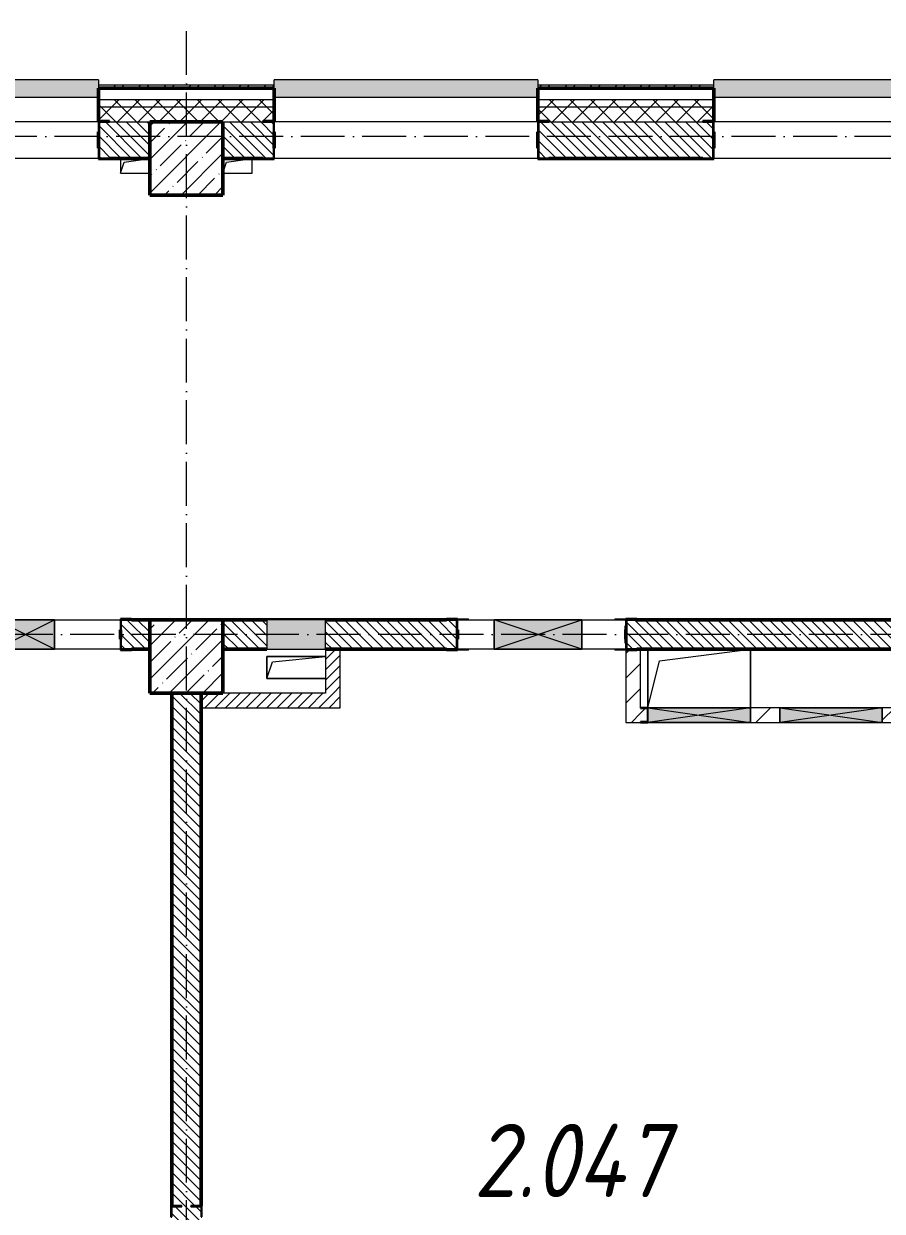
# Model space of a CAD drawing. Header units: millimetres. Extents: x -213536 to 1564669, y -45299 to 942238.
# Drawn here: x 587773 to 593633, y 573588 to 581695 of the extents above; entities that cross this region are included whole.
import ezdxf

# ---------------------------------------------------------------- set-up
doc = ezdxf.new("R2010")
doc.units = ezdxf.units.MM
doc.linetypes.add('50_200_ШТРИХ_1Т_ш5_п1_п1_', pattern=[700, 500, -100, 0, -100])
for name, color, linetype, lineweight in [('3.1) ЖБ окна 1.2 м', 102, 'Continuous', 30), ('A-DETL-GENF-OTLN', 7, 'Continuous', 9), ('A-FLOR-____-OTLN', 7, 'Continuous', 9), ('A-GENM-____-MCUT', 7, 'Continuous', 25), ('A-GENM-____-OTLN', 7, 'Continuous', 9), ('A-GENM-____-OTLN-1', 7, 'Continuous', 25), ('A-GLAZ-____-OTLN', 7, 'Continuous', 9), ('A-WALL-____-MCUT-2', 7, 'Continuous', 50), ('A-WALL-____-MCUT-3', 7, 'Continuous', 9), ('A-WALL-____-OTLN', 7, 'Continuous', 9), ('A-WALL-____-PATT-1', 7, 'Continuous', 9), ('A-WALL-FNSH-MCUT-1', 7, 'Continuous', 9), ('I-WALL-____-OTLN', 7, 'Continuous', 9), ('S-COLS-____-MCUT', 7, 'Continuous', 50), ('S-COLS-____-OTLN', 7, 'Continuous', 9), ('S-GRID-____-OTLN-1', 7, '50_200_ШТРИХ_1Т_ш5_п1_п1_', 9), ('Марки помещений', 7, 'Continuous', 9)]:
    doc.layers.add(name, color=color, linetype=linetype, lineweight=lineweight)
doc.layers.add('A-GLAZ-____-OTLN-1', color=7, linetype='Continuous', lineweight=9, true_color=0xc0c0c0)
doc.styles.add('ISOCPEUR_I_3', font='isocpeui.ttf', dxfattribs={"width": 0.85, "height": 2.2})
pattern_1 = [(135, (544282.637, 571544.04), (-35.35534, -35.35534), [])]
pattern_2 = [(45, (544282.64, 571544.04), (-70.71068, 70.71068), []), (135, (544282.64, 571544.04), (-70.71068, -70.71068), [])]
pattern_3 = [(45, (544282.637, 571544.04), (-35.35534, 35.35534), [])]
pattern_4 = [(45, (544282.64, 571544.04), (-84.8528, 84.8528), [])]

# ---------------------------------------------------------------- blocks, each defined once
blk = doc.blocks.new('BSC_Колонна _Прямоугольная - 500х500-V90-АР1_План отверстий 2 этажа в осях 1-64_А-ГГ')
at = {"layer": 'S-COLS-____-OTLN'}
h = blk.add_hatch(dxfattribs=at)
h.set_pattern_fill('FP_119', color=256, style=0, pattern_type=2)
h.set_pattern_definition([(45, (-44600, -5831.04), (-114.04925, 114.04925), []), (45, (-44485.95, -5831.04), (-114.04925, 114.04925), [201.613, -40.323, 3.353, -36.97])])
h.paths.add_polyline_path([(-250, -250), (250, -250), (250, 250), (-250, 250)], flags=0)
at = {"layer": 'S-COLS-____-MCUT'}
for p, q in [((250, 250), (-250, 250)), ((-250, 250), (-250, -250)), ((250, -250), (250, 250)), ((-250, -250), (250, -250))]:
    blk.add_line(p, q, dxfattribs=at)
blk = doc.blocks.new('Фахверк_СКБ_Уголок - 250_2700-27497298-АР1_План отверстий 2 этажа в осях 1-64_А-ГГ')
at = {"layer": 'A-GENM-____-MCUT'}
for p, q in [((200, 181), (125, 181)), ((125, 181), (125, 106)), ((131, 106), (131, 175)), ((131, 175), (200, 175)), ((200, 175), (200, 181)), ((125, 106), (131, 106)), ((131, -6), (125, -6)), ((125, -6), (125, -81)), ((125, -81), (200, -81)), ((131, -75), (131, -6)), ((200, -75), (131, -75)), ((200, -81), (200, -75))]:
    blk.add_line(p, q, dxfattribs=at)
blk = doc.blocks.new('154_Стойка_СКБ_Уголок - СМ-2180_200-28268025-АР1_План отверстий 2 этажа в осях 1-64_А-ГГ')
at = {"layer": 'A-GENM-____-MCUT'}
for p, q in [((125, 156), (125, 81)), ((200, 156), (125, 156)), ((131, 81), (131, 150)), ((131, 150), (200, 150)), ((200, 150), (200, 156)), ((125, 81), (131, 81)), ((131, 19), (125, 19)), ((125, 19), (125, -56)), ((131, -50), (131, 19)), ((125, -56), (200, -56)), ((200, -50), (131, -50)), ((200, -56), (200, -50))]:
    blk.add_line(p, q, dxfattribs=at)
blk = doc.blocks.new('Стойка_Влож_Уголок_Опорный - Уголок-28213941-АР1_План отверстий 2 этажа в осях 1-64_А-ГГ')
at = {"layer": 'A-GENM-____-OTLN'}
for p, q in [((-212, -6), (-212, 0)), ((0, 0), (0, -6)), ((-212, -75), (-212, -6)), ((-212, -6), (-206, -6)), ((-212, -75), (-206, -75)), ((-6, -6), (0, -6)), ((-6, -75), (0, -75)), ((0, -6), (0, -75))]:
    blk.add_line(p, q, dxfattribs=at)
blk = doc.blocks.new('Стойка_Влож_Полоса боковая - Полоса-V142-АР1_План отверстий 2 этажа в осях 1-64_А-ГГ')
at = {"layer": 'A-GENM-____-OTLN'}
for p, q in [((-5, 60), (0, 60)), ((-5, -60), (-5, 60)), ((0, -60), (-5, -60))]:
    blk.add_line(p, q, dxfattribs=at)
blk = doc.blocks.new('Фахверк_СКБ_Уголок - 200_3960-28268576-АР1_План отверстий 2 этажа в осях 1-64_А-ГГ')
at = {"layer": 'A-GENM-____-MCUT'}
for p, q in [((200, 156), (125, 156)), ((125, 156), (125, 81)), ((131, 81), (131, 150)), ((131, 150), (200, 150)), ((200, 150), (200, 156)), ((125, 81), (131, 81)), ((131, 19), (125, 19)), ((125, 19), (125, -56)), ((131, -50), (131, 19)), ((125, -56), (200, -56)), ((200, -50), (131, -50)), ((200, -56), (200, -50))]:
    blk.add_line(p, q, dxfattribs=at)
blk = doc.blocks.new('Фахверк_СКБ_Уголок - 200_3550-28267367-АР1_План отверстий 2 этажа в осях 1-64_А-ГГ')
at = {"layer": 'A-GENM-____-MCUT'}
for p, q in [((200, 156), (125, 156)), ((125, 156), (125, 81)), ((131, 81), (131, 150)), ((131, 150), (200, 150)), ((200, 150), (200, 156)), ((125, 81), (131, 81)), ((131, 19), (125, 19)), ((125, 19), (125, -56)), ((131, -50), (131, 19)), ((125, -56), (200, -56)), ((200, -50), (131, -50)), ((200, -56), (200, -50))]:
    blk.add_line(p, q, dxfattribs=at)
blk = doc.blocks.new('AR_Отверстие Ниша - Лючок-32403954-АР1_План отверстий 2 этажа в осях 1-64_А-ГГ')
at = {"layer": 'A-GLAZ-____-OTLN'}
blk.add_hatch(color=256, dxfattribs=at).paths.add_polyline_path([(-200, 100), (-200, -100), (200, -100), (200, 100)], flags=0)
for p, q in [((200, 100), (-200, 100)), ((-200, 100), (-200, -100)), ((200, -100), (200, 100)), ((-200, -100), (200, -100))]:
    blk.add_line(p, q, dxfattribs=at)
blk = doc.blocks.new('Л_Общий_Лючок - Лючок-29677405-АР1_План отверстий 2 этажа в осях 1-64_А-ГГ')
at = {"layer": 'A-GLAZ-____-OTLN-1'}
blk.add_hatch(color=256, dxfattribs=at).paths.add_polyline_path([(400, 0), (424, 0), (424, 6), (-24, 6), (-24, 0), (0, 0)], flags=0)
at = {"layer": 'A-GLAZ-____-OTLN'}
for p, q in [((424, 6), (-24, 6)), ((-24, 6), (-24, 0)), ((424, 6), (424, 0))]:
    blk.add_line(p, q, dxfattribs=at)
blk = doc.blocks.new('AR_Отверстие прямоугольное _в плите_ - AR_Отверстие прямоугольное _в плите_-V155-АР1_План отверстий 2 этажа в осях 1-64_А-ГГ')
at = {"layer": 'A-GENM-____-OTLN'}
for p, q in [((200, 75), (-200, 75)), ((-200, 75), (-200, -75)), ((-200, -75), (-162.5, 37.5)), ((-162.5, 37.5), (200, 75)), ((-200, -75), (200, -75))]:
    blk.add_line(p, q, dxfattribs=at)
blk = doc.blocks.new('AR_Отверстие прямоугольное _в плите_ - AR_Отверстие прямоугольное _в плите_-V165-АР1_План отверстий 2 этажа в осях 1-64_А-ГГ')
at = {"layer": 'A-GENM-____-OTLN'}
for p, q in [((-100, 50), (-100, -50)), ((-100, -50), (-75, 25)), ((-75, 25), (100, 50)), ((-100, -50), (100, -50))]:
    blk.add_line(p, q, dxfattribs=at)
blk = doc.blocks.new('AR_Отверстие прямоугольное _в плите_ - AR_Отверстие прямоугольное _в плите_-V166-АР1_План отверстий 2 этажа в осях 1-64_А-ГГ')
at = {"layer": 'A-GENM-____-OTLN'}
for p, q in [((-100, -50), (-75, 25)), ((-75, 25), (100, 50)), ((100, -50), (100, 50)), ((-100, -50), (100, -50))]:
    blk.add_line(p, q, dxfattribs=at)
blk = doc.blocks.new('AR_Отверстие прямоугольное _в плите_ - AR_Отверстие прямоугольное _в плите_-30552525-АР1_План отверстий 2 этажа в осях 1-64_А-ГГ')
at = {"layer": 'A-GENM-____-OTLN'}
for p, q in [((-350, 200), (-350, -200)), ((-270, 120), (350, 200)), ((350, -200), (350, 200)), ((-350, -200), (-270, 120))]:
    blk.add_line(p, q, dxfattribs=at)
blk = doc.blocks.new('Отлив_СКБ - Отлив витража_120_НВФ-31885689-АР1_План отверстий 2 этажа в осях 1-64_А-ГГ')
at = {"layer": 'A-GLAZ-____-OTLN-1'}
for points in [[(1800, 2), (1800, 120), (0, 120), (0, 2), (1103.1, 2)], [(1103.1, 0), (1800, 0), (1800, 2), (0, 2), (0, 0)]]:
    blk.add_hatch(color=256, dxfattribs=at).paths.add_polyline_path(points, flags=0)
at = {"layer": 'A-GLAZ-____-OTLN'}
for p, q in [((0, 83), (0, 120)), ((1800, 120), (0, 120)), ((1800, 120), (1800, 83)), ((0, 2), (1800, 2)), ((1800, 0), (0, 0))]:
    blk.add_line(p, q, dxfattribs=at)
blk = doc.blocks.new('AR_Отверстие прямоугольное _в стене__БезПР - AR_Отверстие прямоугольное _в стене__БезПР-36428632-АР1_План отверстий 2 этажа в осях 1-64_А-ГГ')
at = {"layer": 'A-GLAZ-____-OTLN'}
blk.add_hatch(color=256, dxfattribs=at).paths.add_polyline_path([(-200, -100), (200, -100), (200, 100), (-200, 100)], flags=0)
at = {"layer": 'A-DETL-GENF-OTLN'}
for p, q in [((-200, -100), (-200, 100)), ((-200, 100), (200, 100)), ((200, 100), (-200, -100)), ((-200, 100), (200, -100)), ((200, 100), (-200, 100)), ((-200, 100), (-200, -100)), ((200, 100), (200, -100)), ((200, -100), (200, 100)), ((200, -100), (-200, -100)), ((-200, -100), (200, -100))]:
    blk.add_line(p, q, dxfattribs=at)
at = {"layer": 'A-GLAZ-____-OTLN'}
blk.add_line((200, 100), (-200, 100), dxfattribs=at)
blk = doc.blocks.new('AR_Отверстие прямоугольное _в стене__БезПР - AR_Отверстие прямоугольное _в стене__БезПР-36429042-АР1_План отверстий 2 этажа в осях 1-64_А-ГГ')
at = {"layer": 'A-GLAZ-____-OTLN'}
blk.add_hatch(color=256, dxfattribs=at).paths.add_polyline_path([(-350, -50), (350, -50), (350, 50), (-350, 50)], flags=0)
at = {"layer": 'A-DETL-GENF-OTLN'}
for p, q in [((-350, -50), (-350, 50)), ((-350, 50), (350, 50)), ((350, 50), (-350, -50)), ((-350, 50), (350, -50)), ((350, 50), (-350, 50)), ((-350, 50), (-350, -50)), ((350, 50), (350, -50)), ((350, -50), (350, 50)), ((350, -50), (-350, -50)), ((-350, -50), (350, -50))]:
    blk.add_line(p, q, dxfattribs=at)
at = {"layer": 'A-GLAZ-____-OTLN'}
blk.add_line((350, 50), (-350, 50), dxfattribs=at)
blk = doc.blocks.new('AR_Отверстие прямоугольное _в стене_ - AR_Отверстие прямоугольное _в стене__ОВ-36867292-АР1_План отверстий 2 этажа в осях 1-64_А-ГГ')
at = {"layer": 'A-GLAZ-____-OTLN'}
blk.add_hatch(color=256, dxfattribs=at).paths.add_polyline_path([(350, -50), (350, 50), (-350, 50), (-350, -50)], flags=0)
at = {"layer": 'A-DETL-GENF-OTLN'}
for p, q in [((-350, -50), (-350, 50)), ((-350, 50), (350, 50)), ((350, 50), (-350, -50)), ((-350, 50), (350, -50)), ((350, 50), (-350, 50)), ((-350, 50), (-350, -50)), ((350, 50), (350, -50)), ((350, -50), (350, 50)), ((350, -50), (-350, -50)), ((-350, -50), (350, -50))]:
    blk.add_line(p, q, dxfattribs=at)
blk = doc.blocks.new('AR_Отверстие прямоугольное _в стене_ - AR_Отверстие прямоугольное _в стене__ОВ-36868278-АР1_План отверстий 2 этажа в осях 1-64_А-ГГ')
at = {"layer": 'A-GLAZ-____-OTLN'}
blk.add_hatch(color=256, dxfattribs=at).paths.add_polyline_path([(-300, 100), (-300, -100), (300, -100), (300, 100)], flags=0)
at = {"layer": 'A-DETL-GENF-OTLN'}
for p, q in [((-300, -100), (-300, 100)), ((-300, 100), (300, 100)), ((300, 100), (-300, -100)), ((-300, 100), (300, -100)), ((300, 100), (-300, 100)), ((-300, 100), (-300, -100)), ((300, 100), (300, -100)), ((300, -100), (300, 100)), ((300, -100), (-300, -100)), ((-300, -100), (300, -100))]:
    blk.add_line(p, q, dxfattribs=at)
blk = doc.blocks.new('154_Фахверк_СКБ_Швеллер - Тип_100_3960_зеркало-V199-АР1_План отверстий 2 этажа в осях 1-64_А-ГГ')
at = {"layer": 'A-GENM-____-MCUT'}
for p, q in [((175, 50), (125, 50)), ((128, 47), (175, 47)), ((128, -47), (128, 47)), ((175, 47), (175, 50)), ((125, -50), (175, -50)), ((175, -47), (128, -47)), ((175, -50), (175, -47))]:
    blk.add_line(p, q, dxfattribs=at)
blk = doc.blocks.new('2этаж')
at = {"layer": 'S-GRID-____-OTLN-1', "color": 251, "ltscale": 0.6, "true_color": 0x636466}
for p, q in [((29008.3, 454533.3), (29008.3, 469166.5)), ((88482.7, 468397), (-20037.2, 468397)), ((74727.1, 464997), (-20260.4, 464997))]:
    blk.add_line(p, q, dxfattribs=at)

msp = doc.modelspace()

# ---------------------------------------------------------------- hatches: boundary and pattern name
at = {"layer": 'A-WALL-____-PATT-1'}
h = msp.add_hatch(dxfattribs=at)
h.set_pattern_fill('FP_3', color=256, style=0, pattern_type=2)
h.set_pattern_definition([(45, (544282.64, 571544.04), (-85.53659, 85.53659), []), (45, (544339.66, 571544.04), (-85.53659, 85.53659), [])])
h.paths.add_polyline_path([(616147.6, 581255.1), (616147.6, 581275.1), (612282.6, 581275.1), (612282.6, 581255.1), (614967.5, 581255.1)], flags=0)
h.paths.add_polyline_path([(610482.6, 581255.1), (610482.6, 581275.1), (609282.6, 581275.1), (609282.6, 581255.1), (609665.1, 581255.1)], flags=0)
h.paths.add_polyline_path([(607482.6, 581255.1), (607482.6, 581275.1), (606282.6, 581275.1), (606282.6, 581255.1), (607013.9, 581255.1)], flags=0)
h.paths.add_polyline_path([(603479, 581255.1), (604482.6, 581255.1), (604482.6, 581275.1), (603282.6, 581275.1), (603282.6, 581255.1)], flags=0)
h.paths.add_polyline_path([(600827.8, 581255.1), (601482.6, 581255.1), (601482.6, 581275.1), (600282.6, 581275.1), (600282.6, 581255.1)], flags=0)
h.paths.add_polyline_path([(598482.6, 581255.1), (598482.6, 581275.1), (597282.6, 581275.1), (597282.6, 581255.1), (597292.9, 581255.1)], flags=0)
h.paths.add_polyline_path([(595482.6, 581255.1), (595482.6, 581275.1), (594282.6, 581275.1), (594282.6, 581255.1), (594641.7, 581255.1)], flags=0)
h.paths.add_polyline_path([(589482.6, 581255.1), (589482.6, 581275.1), (588282.6, 581275.1), (588282.6, 581255.1), (588455.6, 581255.1)], flags=0)
h.paths.add_polyline_path([(591282.6, 581255.1), (592482.6, 581255.1), (592482.6, 581275.1), (591282.6, 581275.1)], flags=0)
h.paths.add_polyline_path([(585282.6, 581255.1), (586482.6, 581255.1), (586482.6, 581275.1), (585282.6, 581275.1)], flags=0)
h.paths.add_polyline_path([(582617.6, 581255.1), (583482.6, 581255.1), (583482.6, 581275.1), (582617.6, 581275.1)], flags=0)
h = msp.add_hatch(dxfattribs=at)
h.set_pattern_fill('FP_1', color=256, style=0, pattern_type=2)
h.set_pattern_definition(pattern_2)
h.paths.add_polyline_path([(618632.6, 581125.1), (618632.6, 581175.1), (612282.6, 581175.1), (612282.6, 581125.1), (618502.4, 581125.1)], flags=0)
h.paths.add_polyline_path([(609665.1, 581125.1), (610482.6, 581125.1), (610482.6, 581175.1), (609282.6, 581175.1), (609282.6, 581125.1)], flags=0)
h.paths.add_polyline_path([(607482.6, 581125.1), (607482.6, 581175.1), (606282.6, 581175.1), (606282.6, 581125.1), (607013.9, 581125.1)], flags=0)
h.paths.add_polyline_path([(604482.6, 581125.1), (604482.6, 581175.1), (603282.6, 581175.1), (603282.6, 581125.1), (604362.7, 581125.1)], flags=0)
h.paths.add_polyline_path([(601482.6, 581125.1), (601482.6, 581175.1), (600282.6, 581175.1), (600282.6, 581125.1), (600827.8, 581125.1)], flags=0)
h.paths.add_polyline_path([(597282.6, 581125.1), (598482.6, 581125.1), (598482.6, 581175.1), (597282.6, 581175.1)], flags=0)
h.paths.add_polyline_path([(594282.6, 581125.1), (595482.6, 581125.1), (595482.6, 581175.1), (594282.6, 581175.1)], flags=0)
h.paths.add_polyline_path([(591990.5, 581125.1), (592482.6, 581125.1), (592482.6, 581175.1), (591282.6, 581175.1), (591282.6, 581125.1)], flags=0)
h.paths.add_polyline_path([(589482.6, 581125.1), (589482.6, 581175.1), (588282.6, 581175.1), (588282.6, 581125.1), (588455.6, 581125.1)], flags=0)
h.paths.add_polyline_path([(586482.6, 581125.1), (586482.6, 581175.1), (585282.6, 581175.1), (585282.6, 581125.1), (585804.4, 581125.1)], flags=0)
h.paths.add_polyline_path([(582082.6, 581125.1), (583482.6, 581125.1), (583482.6, 581175.1), (582082.6, 581175.1)], flags=0)
h.paths.add_polyline_path([(580282.6, 581125.1), (580282.6, 581175.1), (579082.6, 581175.1), (579082.6, 581125.1), (579618.2, 581125.1)], flags=0)
h.paths.add_polyline_path([(571282.6, 581125.1), (571282.6, 581175.1), (568112.6, 581175.1), (568112.6, 581125.1), (569013.4, 581125.1)], flags=0)
h = msp.add_hatch(dxfattribs=at)
h.set_pattern_fill('FP_1', color=256, style=0, pattern_type=2)
h.set_pattern_definition(pattern_2)
h.paths.add_polyline_path([(618632.6, 581025.1), (618632.6, 581125.1), (612282.6, 581125.1), (612282.6, 581031.1), (612357.6, 581031.1), (612357.6, 581025.1), (618502.4, 581025.1)], flags=0)
h.paths.add_polyline_path([(609665.1, 581025.1), (610407.6, 581025.1), (610407.6, 581031.1), (610482.6, 581031.1), (610482.6, 581125.1), (609282.6, 581125.1), (609282.6, 581031.1), (609357.6, 581031.1), (609357.6, 581025.1)], flags=0)
h.paths.add_polyline_path([(607407.6, 581025.1), (607407.6, 581031.1), (607482.6, 581031.1), (607482.6, 581125.1), (606282.6, 581125.1), (606282.6, 581031.1), (606357.6, 581031.1), (606357.6, 581025.1), (607132.6, 581025.1)], flags=0)
h.paths.add_polyline_path([(603632.6, 581025.1), (604407.6, 581025.1), (604407.6, 581031.1), (604482.6, 581031.1), (604482.6, 581125.1), (603282.6, 581125.1), (603282.6, 581031.1), (603357.6, 581031.1), (603357.6, 581025.1), (603479, 581025.1)], flags=0)
h.paths.add_polyline_path([(600827.8, 581025.1), (601407.6, 581025.1), (601407.6, 581031.1), (601482.6, 581031.1), (601482.6, 581125.1), (600282.6, 581125.1), (600282.6, 581031.1), (600357.6, 581031.1), (600357.6, 581025.1)], flags=0)
h.paths.add_polyline_path([(598132.6, 581025.1), (598407.6, 581025.1), (598407.6, 581031.1), (598482.6, 581031.1), (598482.6, 581125.1), (597282.6, 581125.1), (597282.6, 581031.1), (597357.6, 581031.1), (597357.6, 581025.1), (597632.6, 581025.1)], flags=0)
h.paths.add_polyline_path([(595132.6, 581025.1), (595407.6, 581025.1), (595407.6, 581031.1), (595482.6, 581031.1), (595482.6, 581125.1), (594282.6, 581125.1), (594282.6, 581031.1), (594357.6, 581031.1), (594357.6, 581025.1), (594641.7, 581025.1)], flags=0)
h.paths.add_polyline_path([(592407.6, 581025.1), (592407.6, 581031.1), (592482.6, 581031.1), (592482.6, 581125.1), (591282.6, 581125.1), (591282.6, 581031.1), (591357.6, 581031.1), (591357.6, 581025.1), (591990.5, 581025.1)], flags=0)
h.paths.add_polyline_path([(589407.6, 581025.1), (589407.6, 581031.1), (589482.6, 581031.1), (589482.6, 581125.1), (588282.6, 581125.1), (588282.6, 581031.1), (588357.6, 581031.1), (588357.6, 581025.1), (589132.6, 581025.1)], flags=0)
h.paths.add_polyline_path([(585357.6, 581025.1), (586407.6, 581025.1), (586407.6, 581031.1), (586482.6, 581031.1), (586482.6, 581125.1), (585282.6, 581125.1), (585282.6, 581031.1), (585357.6, 581031.1)], flags=0)
h.paths.add_polyline_path([(583132.6, 581025.1), (583407.6, 581025.1), (583407.6, 581031.1), (583482.6, 581031.1), (583482.6, 581125.1), (582082.6, 581125.1), (582082.6, 581025.1), (582582.6, 581025.1)], flags=0)
h.paths.add_polyline_path([(579618.2, 581025.1), (580207.6, 581025.1), (580207.6, 581031.1), (580282.6, 581031.1), (580282.6, 581125.1), (579082.6, 581125.1), (579082.6, 581025.1), (579582.6, 581025.1)], flags=0)
h.paths.add_polyline_path([(571207.6, 581025.1), (571207.6, 581031.1), (571282.6, 581031.1), (571282.6, 581125.1), (568112.6, 581125.1), (568112.6, 581025.1), (570582.6, 581025.1)], flags=0)
h = msp.add_hatch(dxfattribs=at)
h.set_pattern_fill('FP_6', color=256, style=0, pattern_type=2)
h.set_pattern_definition(pattern_1)
h.paths.add_polyline_path([(588288.6, 580775.1), (588632.6, 580775.1), (588632.6, 581025.1), (588288.6, 581025.1), (588288.6, 580956.1), (588282.6, 580956.1), (588282.6, 580844.1), (588288.6, 580844.1), (588288.6, 580779.4)], flags=0)
h.paths.add_polyline_path([(586407.6, 580775.1), (586476.6, 580775.1), (586476.6, 580844.1), (586482.6, 580844.1), (586482.6, 580956.1), (586476.6, 580956.1), (586476.6, 581025.1), (586132.6, 581025.1), (586132.6, 580775.1)], flags=0)
h = msp.add_hatch(dxfattribs=at)
h.set_pattern_fill('FP_6', color=256, style=0, pattern_type=2)
h.set_pattern_definition(pattern_1)
h.paths.add_polyline_path([(594357.6, 580775.1), (594632.6, 580775.1), (594632.6, 581025.1), (594288.6, 581025.1), (594288.6, 580956.1), (594282.6, 580956.1), (594282.6, 580844.1), (594288.6, 580844.1), (594288.6, 580775.1)], flags=0)
h.paths.add_polyline_path([(591357.6, 580775.1), (592476.6, 580775.1), (592476.6, 580844.1), (592482.6, 580844.1), (592482.6, 580956.1), (592476.6, 580956.1), (592476.6, 581025.1), (591288.6, 581025.1), (591288.6, 580956.1), (591282.6, 580956.1), (591282.6, 580844.1), (591288.6, 580844.1), (591288.6, 580775.1)], flags=0)
h.paths.add_polyline_path([(589407.6, 580775.1), (589476.6, 580775.1), (589476.6, 580844.1), (589482.6, 580844.1), (589482.6, 580956.1), (589476.6, 580956.1), (589476.6, 581025.1), (589132.6, 581025.1), (589132.6, 580775.1)], flags=0)
h = msp.add_hatch(dxfattribs=at)
h.set_pattern_fill('FP_6', color=256, style=0, pattern_type=2)
h.set_pattern_definition(pattern_1)
h.paths.add_polyline_path([(588507.6, 577425.1), (588632.6, 577425.1), (588632.6, 577625.1), (588438.6, 577625.1), (588438.6, 577556.1), (588432.6, 577556.1), (588432.6, 577494.1), (588438.6, 577494.1), (588438.6, 577425.1), (588455.6, 577425.1)], flags=0)
h.paths.add_polyline_path([(586688.1, 577425.1), (586726.6, 577425.1), (586726.6, 577494.1), (586732.6, 577494.1), (586732.6, 577556.1), (586726.6, 577556.1), (586726.6, 577625.1), (586132.6, 577625.1), (586132.6, 577425.1), (586657.6, 577425.1)], flags=0)
h = msp.add_hatch(dxfattribs=at)
h.set_pattern_fill('FP_6', color=256, style=0, pattern_type=2)
h.set_pattern_definition(pattern_1)
h.paths.add_polyline_path([(593757.9, 577425.1), (594632.6, 577425.1), (594632.6, 577625.1), (591888.6, 577625.1), (591888.6, 577556.1), (591882.6, 577556.1), (591882.6, 577494.1), (591888.6, 577494.1), (591888.6, 577425.1), (591990.5, 577425.1)], flags=0)
h.paths.add_polyline_path([(589832.6, 577425.1), (590726.6, 577425.1), (590726.6, 577494.1), (590732.6, 577494.1), (590732.6, 577556.1), (590726.6, 577556.1), (590726.6, 577625.1), (589832.6, 577625.1), (589832.6, 577512.6)], flags=0)
h.paths.add_polyline_path([(589132.6, 577425.1), (589432.6, 577425.1), (589432.6, 577625.1), (589132.6, 577625.1)], flags=0)
h = msp.add_hatch(dxfattribs=at)
h.set_pattern_fill('FP_5', color=256, style=0, pattern_type=2)
h.set_pattern_definition(pattern_3)
h.paths.add_polyline_path([(589932.6, 577125.1), (589932.6, 577425.1), (589832.6, 577425.1), (589832.6, 577125.1)], flags=0)
h = msp.add_hatch(dxfattribs=at)
h.set_pattern_fill('FP_4', color=256, style=0, pattern_type=2)
h.set_pattern_definition(pattern_4)
h.paths.add_polyline_path([(591982.6, 576925.1), (591982.6, 577425.1), (591957.6, 577425.1), (591957.6, 577419.1), (591882.6, 577419.1), (591882.6, 576925.1)], flags=0)
h = msp.add_hatch(dxfattribs=at)
h.set_pattern_fill('FP_6', color=256, style=0, pattern_type=2)
h.set_pattern_definition(pattern_1)
h.paths.add_polyline_path([(588782.6, 570125.1), (588982.6, 570125.1), (588982.6, 573619.1), (588913.6, 573619.1), (588913.6, 573625.1), (588982.6, 573625.1), (588982.6, 577125.1), (588782.6, 577125.1), (588782.6, 573625.1), (588851.6, 573625.1), (588851.6, 573619.1), (588782.6, 573619.1), (588782.6, 570560)], flags=0)
h = msp.add_hatch(dxfattribs=at)
h.set_pattern_fill('FP_5', color=256, style=0, pattern_type=2)
h.set_pattern_definition(pattern_3)
h.paths.add_polyline_path([(589132.6, 577025.1), (589932.6, 577025.1), (589932.6, 577125.1), (588982.6, 577125.1), (588982.6, 577025.1)], flags=0)
h = msp.add_hatch(dxfattribs=at)
h.set_pattern_fill('FP_4', color=256, style=0, pattern_type=2)
h.set_pattern_definition(pattern_4)
h.paths.add_polyline_path([(592732.6, 576925.1), (592932.6, 576925.1), (592932.6, 577025.1), (592732.6, 577025.1)], flags=0)
h.paths.add_polyline_path([(593757.9, 576925.1), (593832.6, 576925.1), (593832.6, 577025.1), (593632.6, 577025.1), (593632.6, 576925.1)], flags=0)
h.paths.add_polyline_path([(594782.6, 576925.1), (594782.6, 577025.1), (594182.6, 577025.1), (594182.6, 576925.1)], flags=0)
h.paths.add_polyline_path([(591984.1, 576928.1), (592029.6, 576928.1), (592029.6, 577022.1), (591982.6, 577022.1), (591982.6, 576928.1)], flags=0)
at = {"layer": 'S-COLS-____-OTLN'}
h = msp.add_hatch(dxfattribs=at)
h.set_pattern_fill('FP_25', color=256, style=0, pattern_type=2)
h.set_pattern_definition([(45, (544282.64, 571544.04), (-114.04925, 114.04925), []), (45, (544396.69, 571544.04), (-114.04925, 114.04925), [201.612, -40.322, 3.353, -36.97])])
h.paths.add_polyline_path([(588632.6, 580525.1), (589132.6, 580525.1), (589132.6, 581025.1), (588632.6, 581025.1), (588632.6, 580879.9)], flags=0)

# ---------------------------------------------------------------- linework, layer by layer
at = {"layer": 'A-FLOR-____-OTLN'}
for p, q in [((592032.5, 577025.1), (592032.5, 577425.1)), ((592732.5, 577425.1), (592732.5, 577025.1)), ((589432.6, 577375.1), (589832.6, 577375.1)), ((589432.6, 577225.1), (589432.6, 577375.1)), ((589832.6, 577225.1), (589432.6, 577225.1))]:
    msp.add_line(p, q, dxfattribs=at)
at = {"layer": 'A-WALL-____-MCUT-2'}
for p, q in [((589482.6, 581255.1), (588282.6, 581255.1)), ((588282.6, 581255.1), (588282.6, 581031.1)), ((589482.6, 581031.1), (589482.6, 581255.1)), ((592482.6, 581255.1), (591282.6, 581255.1)), ((591282.6, 581255.1), (591282.6, 581031.1)), ((592482.6, 581031.1), (592482.6, 581255.1)), ((588282.6, 580956.1), (588282.6, 580844.1)), ((588632.6, 581025.1), (589132.6, 581025.1)), ((588632.6, 580775.1), (588632.6, 581025.1)), ((589132.6, 581025.1), (589132.6, 580775.1)), ((589482.6, 580844.1), (589482.6, 580956.1)), ((591282.6, 580956.1), (591282.6, 580844.1)), ((592482.6, 580844.1), (592482.6, 580956.1)), ((588357.6, 580775.1), (588632.6, 580775.1)), ((589132.6, 580775.1), (589407.6, 580775.1)), ((591357.6, 580775.1), (592407.6, 580775.1)), ((588632.6, 577625.1), (588507.6, 577625.1)), ((589432.6, 577625.1), (589132.6, 577625.1)), ((590657.6, 577625.1), (589832.6, 577625.1)), ((594632.6, 577625.1), (591957.6, 577625.1)), ((588432.6, 577556.1), (588432.6, 577494.1)), ((590732.6, 577494.1), (590732.6, 577556.1)), ((591882.6, 577556.1), (591882.6, 577494.1)), ((588507.6, 577425.1), (588632.6, 577425.1)), ((589132.6, 577425.1), (589432.6, 577425.1)), ((589832.6, 577425.1), (590657.6, 577425.1)), ((591957.6, 577425.1), (594632.6, 577425.1)), ((588782.6, 577125.1), (588782.6, 573625.1)), ((588982.6, 573625.1), (588982.6, 577125.1))]:
    msp.add_line(p, q, dxfattribs=at)
at = {"layer": 'A-WALL-____-MCUT-3'}
for p, q in [((589482.6, 581175.1), (588282.6, 581175.1)), ((589482.6, 581125.1), (588282.6, 581125.1)), ((592482.6, 581175.1), (591282.6, 581175.1)), ((592482.6, 581125.1), (591282.6, 581125.1)), ((588357.6, 581025.1), (588632.6, 581025.1)), ((589132.6, 581025.1), (589407.6, 581025.1)), ((591357.6, 581025.1), (592407.6, 581025.1))]:
    msp.add_line(p, q, dxfattribs=at)
at = {"layer": 'A-WALL-____-OTLN'}
for p, q in [((588282.6, 581025.1), (586482.6, 581025.1)), ((591282.6, 581025.1), (589482.6, 581025.1)), ((594282.6, 581025.1), (592482.6, 581025.1)), ((588282.6, 580775.1), (586482.6, 580775.1)), ((591282.6, 580775.1), (589482.6, 580775.1)), ((594282.6, 580775.1), (592482.6, 580775.1))]:
    msp.add_line(p, q, dxfattribs=at)
at = {"layer": 'A-WALL-FNSH-MCUT-1'}
for p, q in [((589482.6, 581275.1), (588282.6, 581275.1)), ((588282.6, 581275.1), (588282.6, 581255.1)), ((589482.6, 581255.1), (589482.6, 581275.1)), ((592482.6, 581275.1), (591282.6, 581275.1)), ((591282.6, 581275.1), (591282.6, 581255.1)), ((592482.6, 581255.1), (592482.6, 581275.1)), ((588282.6, 581255.1), (588282.6, 581255.1)), ((591282.6, 581255.1), (591282.6, 581255.1)), ((589832.6, 577425.1), (589832.6, 577425.1)), ((589832.6, 577425.1), (589832.6, 577125.1)), ((589932.6, 577025.1), (589932.6, 577425.1)), ((591882.6, 577419.1), (591882.6, 576925.1)), ((591982.6, 577025.1), (591982.6, 577425.1)), ((588982.6, 577125.1), (588982.6, 577125.1)), ((589832.6, 577125.1), (589132.6, 577125.1)), ((588982.6, 577025.1), (589932.6, 577025.1)), ((592932.6, 577025.1), (592732.6, 577025.1)), ((593832.6, 577025.1), (593632.6, 577025.1)), ((591882.6, 576925.1), (591982.6, 576925.1)), ((592732.6, 576925.1), (592932.6, 576925.1)), ((593632.6, 576925.1), (593832.6, 576925.1))]:
    msp.add_line(p, q, dxfattribs=at)
at = {"layer": 'I-WALL-____-OTLN'}
for p, q in [((587982.6, 577625.1), (588432.6, 577625.1)), ((590732.6, 577625.1), (590982.6, 577625.1)), ((591582.6, 577625.1), (591882.6, 577625.1)), ((588432.6, 577425.1), (587982.6, 577425.1)), ((590982.6, 577425.1), (590732.6, 577425.1)), ((591882.6, 577425.1), (591582.6, 577425.1))]:
    msp.add_line(p, q, dxfattribs=at)
at = {"layer": 'S-COLS-____-MCUT'}
for p, q in [((589132.6, 581025.1), (588632.6, 581025.1)), ((588632.6, 581025.1), (588632.6, 580525.1)), ((589132.6, 580525.1), (589132.6, 581025.1)), ((588632.6, 580525.1), (589132.6, 580525.1))]:
    msp.add_line(p, q, dxfattribs=at)

# ---------------------------------------------------------------- block references
at = {"layer": '3.1) ЖБ окна 1.2 м'}
msp.add_blockref('2этаж', (559874.3, 112528.1), dxfattribs=at)
at = {"layer": 'A-GENM-____-OTLN'}
for name, p in [('AR_Отверстие прямоугольное _в плите_ - AR_Отверстие прямоугольное _в плите_-V165-АР1_План отверстий 2 этажа в осях 1-64_А-ГГ', (588532.6, 580725.1)), ('AR_Отверстие прямоугольное _в плите_ - AR_Отверстие прямоугольное _в плите_-V166-АР1_План отверстий 2 этажа в осях 1-64_А-ГГ', (589232.6, 580725.1)), ('Стойка_Влож_Полоса боковая - Полоса-V142-АР1_План отверстий 2 этажа в осях 1-64_А-ГГ', (591882.6, 577525.1)), ('AR_Отверстие прямоугольное _в плите_ - AR_Отверстие прямоугольное _в плите_-30552525-АР1_План отверстий 2 этажа в осях 1-64_А-ГГ', (592382.5, 577225.1)), ('AR_Отверстие прямоугольное _в плите_ - AR_Отверстие прямоугольное _в плите_-V155-АР1_План отверстий 2 этажа в осях 1-64_А-ГГ', (589632.6, 577300.1))]:
    msp.add_blockref(name, p, dxfattribs=at)
for p, rotation in [((590732.6, 577631.1), 89.99999999999955), ((591882.6, 577419.1), 269.9999999999995)]:
    msp.add_blockref('Стойка_Влож_Уголок_Опорный - Уголок-28213941-АР1_План отверстий 2 этажа в осях 1-64_А-ГГ', p, dxfattribs=dict(at, rotation=rotation))
at = {"layer": 'A-GENM-____-OTLN-1'}
for name, p in [('Фахверк_СКБ_Уголок - 250_2700-27497298-АР1_План отверстий 2 этажа в осях 1-64_А-ГГ', (588157.6, 580850.1)), ('Фахверк_СКБ_Уголок - 250_2700-27497298-АР1_План отверстий 2 этажа в осях 1-64_А-ГГ', (591157.6, 580850.1)), ('Фахверк_СКБ_Уголок - 200_3960-28268576-АР1_План отверстий 2 этажа в осях 1-64_А-ГГ', (588307.6, 577475.1)), ('154_Стойка_СКБ_Уголок - СМ-2180_200-28268025-АР1_План отверстий 2 этажа в осях 1-64_А-ГГ', (591757.6, 577475.1))]:
    msp.add_blockref(name, p, dxfattribs=at)
for name, p, rotation in [('Фахверк_СКБ_Уголок - 250_2700-27497298-АР1_План отверстий 2 этажа в осях 1-64_А-ГГ', (589607.6, 580950.1), 180), ('Фахверк_СКБ_Уголок - 250_2700-27497298-АР1_План отверстий 2 этажа в осях 1-64_А-ГГ', (592607.6, 580950.1), 180), ('154_Стойка_СКБ_Уголок - СМ-2180_200-28268025-АР1_План отверстий 2 этажа в осях 1-64_А-ГГ', (590857.6, 577575.1), 180), ('154_Фахверк_СКБ_Швеллер - Тип_100_3960_зеркало-V199-АР1_План отверстий 2 этажа в осях 1-64_А-ГГ', (592157.6, 576975.1), 180), ('Фахверк_СКБ_Уголок - 200_3550-28267367-АР1_План отверстий 2 этажа в осях 1-64_А-ГГ', (588832.6, 573750.1), 269.9999999999999)]:
    msp.add_blockref(name, p, dxfattribs=dict(at, rotation=rotation))
at = {"layer": 'A-GLAZ-____-OTLN'}
for name, p in [('Отлив_СКБ - Отлив витража_120_НВФ-31885689-АР1_План отверстий 2 этажа в осях 1-64_А-ГГ', (586482.6, 581192.1)), ('Отлив_СКБ - Отлив витража_120_НВФ-31885689-АР1_План отверстий 2 этажа в осях 1-64_А-ГГ', (589482.6, 581192.1)), ('Отлив_СКБ - Отлив витража_120_НВФ-31885689-АР1_План отверстий 2 этажа в осях 1-64_А-ГГ', (592482.6, 581192.1)), ('Л_Общий_Лючок - Лючок-29677405-АР1_План отверстий 2 этажа в осях 1-64_А-ГГ', (589432.6, 577625.1)), ('AR_Отверстие прямоугольное _в стене_ - AR_Отверстие прямоугольное _в стене__ОВ-36867292-АР1_План отверстий 2 этажа в осях 1-64_А-ГГ', (592382.6, 576975.1)), ('AR_Отверстие прямоугольное _в стене__БезПР - AR_Отверстие прямоугольное _в стене__БезПР-36429042-АР1_План отверстий 2 этажа в осях 1-64_А-ГГ', (593282.6, 576975.1))]:
    msp.add_blockref(name, p, dxfattribs=at)
at = {"layer": 'A-GLAZ-____-OTLN', "rotation": 180}
for name, p in [('AR_Отверстие прямоугольное _в стене__БезПР - AR_Отверстие прямоугольное _в стене__БезПР-36428632-АР1_План отверстий 2 этажа в осях 1-64_А-ГГ', (587782.6, 577525.1)), ('AR_Отверстие Ниша - Лючок-32403954-АР1_План отверстий 2 этажа в осях 1-64_А-ГГ', (589632.6, 577525.1)), ('AR_Отверстие прямоугольное _в стене_ - AR_Отверстие прямоугольное _в стене__ОВ-36868278-АР1_План отверстий 2 этажа в осях 1-64_А-ГГ', (591282.6, 577525.1))]:
    msp.add_blockref(name, p, dxfattribs=at)
at = {"layer": 'S-COLS-____-OTLN'}
msp.add_blockref('BSC_Колонна _Прямоугольная - 500х500-V90-АР1_План отверстий 2 этажа в осях 1-64_А-ГГ', (588882.6, 577375.1), dxfattribs=at)

# ---------------------------------------------------------------- texts
at = {"layer": 'Марки помещений', "insert": (590842.9, 574184.1), "char_height": 500, "width": 817.721, "attachment_point": 1, "style": 'ISOCPEUR_I_3'}
msp.add_mtext('2.047', dxfattribs=at)

doc.saveas('drawing.dxf')
